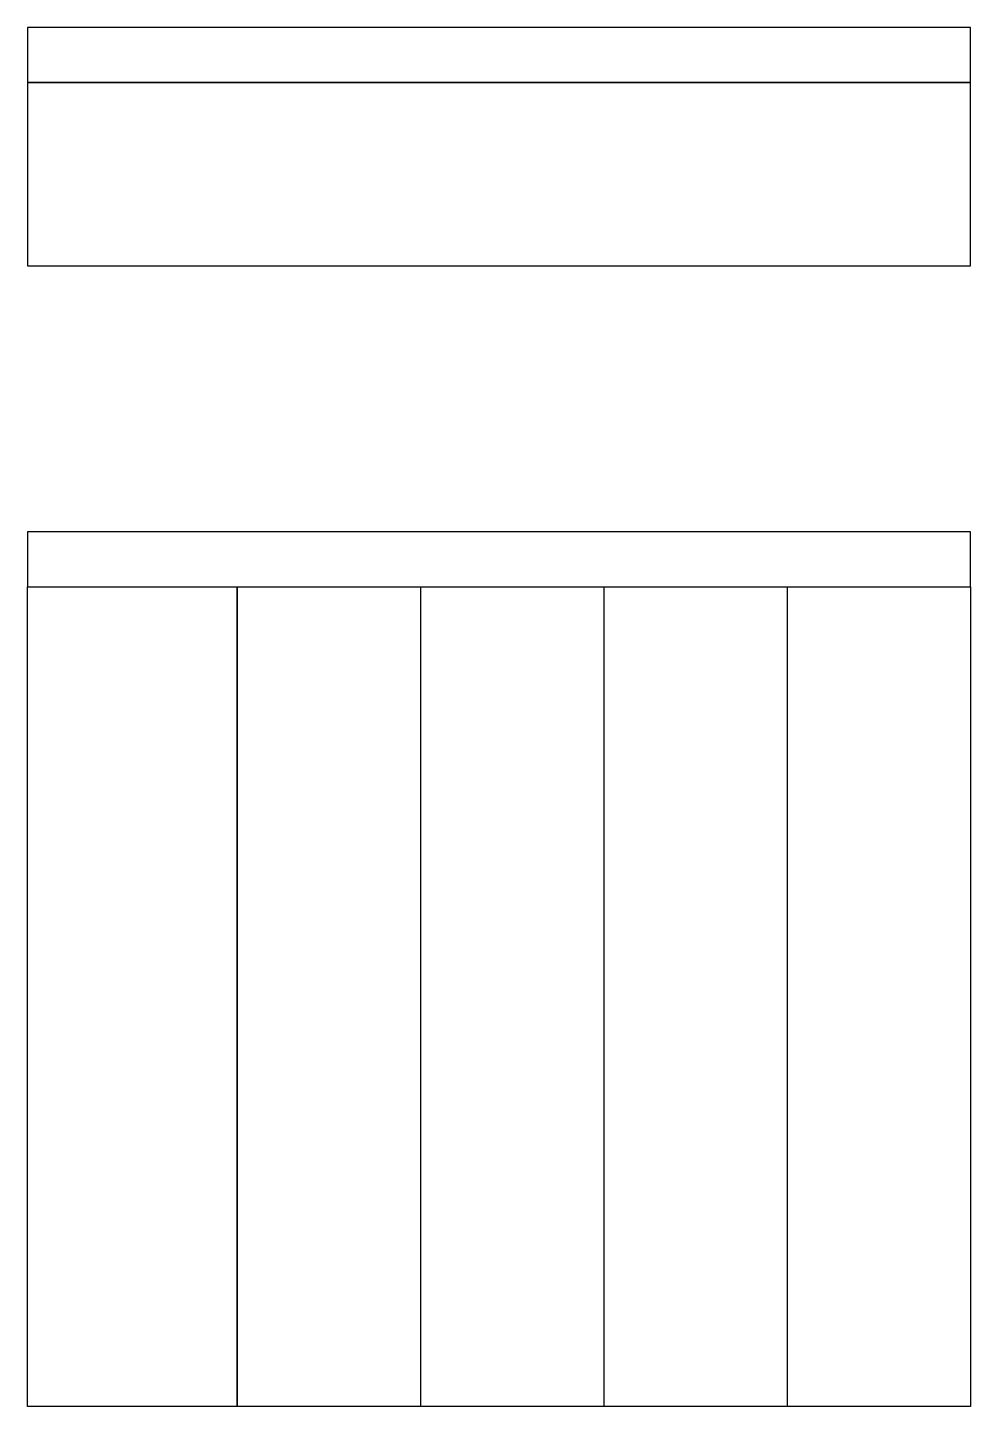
# Model space of a CAD drawing. Header units: inches. Extents: x -2661 to 42767, y -1222 to 9099.
# Drawn here: x 25112 to 26347, y 940 to 2744 of the extents above; entities that cross this region are included whole.
import ezdxf

# ---------------------------------------------------------------- set-up
doc = ezdxf.new("R2010")
doc.units = ezdxf.units.IN
doc.header["$LTSCALE"] = 12
doc.header["$MEASUREMENT"] = 0
doc.layers.add('S-ANNO-NONPLOT', color=253, linetype='CONTINUOUS', plot=False, transparency=0.5)

msp = doc.modelspace()

# ---------------------------------------------------------------- linework, layer by layer
at = {"layer": 'S-ANNO-NONPLOT'}
for p, q in [((25626.89681, 2012.36325), (25626.89681, 940.00328)), ((25866.89681, 2012.36325), (25866.89681, 940.00328)), ((26106.89681, 2012.36325), (26106.89681, 940.00328))]:
    msp.add_line(p, q, dxfattribs=at)
for points in [[(25112.42933, 2672.36325), (26346.89681, 2672.36325), (26346.89681, 2744.36325), (25112.42933, 2744.36325)], [(25112.42933, 2432.36325), (26346.89681, 2432.36325), (26346.89681, 2672.36325), (25112.42933, 2672.36325)], [(25112.42933, 2012.36325), (26346.89681, 2012.36325), (26346.89681, 2084.36325), (25112.42933, 2084.36325)], [(25112.42933, 2012.36325), (25386.89681, 2012.36325), (25386.89681, 940.00328), (25112.42933, 940.00328)], [(25386.89681, 2012.36325), (26346.89681, 2012.36325), (26346.89681, 940.00328), (25386.89681, 940.00328)]]:
    msp.add_lwpolyline(points, close=True, dxfattribs=at)

doc.saveas('drawing.dxf')
